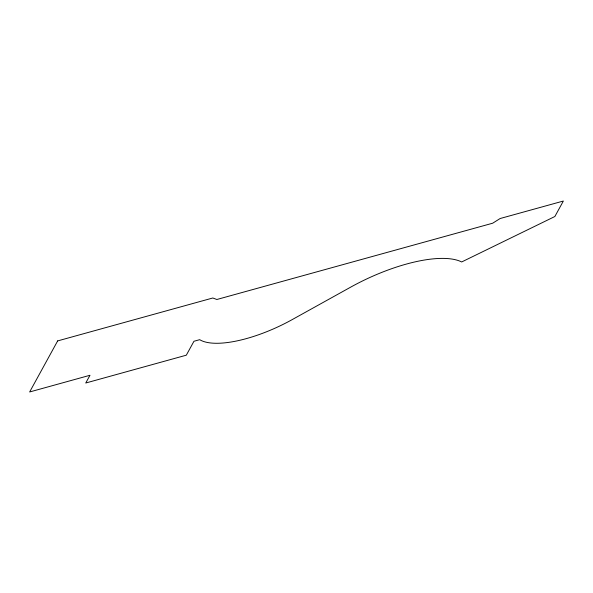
<?xml version="1.0" encoding="UTF-8"?>
<svg xmlns="http://www.w3.org/2000/svg" width="593" height="593" viewBox="0 0 593 593"><rect width="100%" height="100%" fill="white"/><g stroke="black" fill="none" stroke-linecap="round" stroke-linejoin="round"><path stroke-width="0.89" d="M57.654 340.908L29.65 391.966L89.988 375.273L85.748 383.011L186.306 355.192L193.948 341.271L199.693 339.678A79.447 28.079 -25.2 0 0 292.134 319.642L350.656 287.16A96.659 34.164 -25.2 0 1 461.68 261.965L554.863 216.512L563.35 201.034L500.136 218.52L492.694 223.205L216.86 299.495L212.813 297.99L57.654 340.908"/></g></svg>
